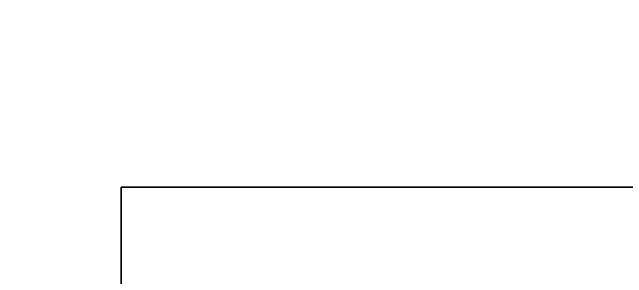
# Model space of a CAD drawing. Extents: x 0 to 5507, y -6518 to 0.
# Drawn here: x 882 to 1765, y -1498 to -1117 of the extents above; entities that cross this region are included whole.
import ezdxf

# ---------------------------------------------------------------- set-up
doc = ezdxf.new("R2010")
doc.units = 0
doc.layers.add('LAYER0', color=7, linetype='CONTINUOUS')
doc.layers.add('LAYER1', color=7, linetype='CONTINUOUS')

msp = doc.modelspace()

# ---------------------------------------------------------------- linework, layer by layer
at = {"layer": 'LAYER0', "invisible_edges": 1}
for points in [[(5507, 0), (0, -6518), (0, 0), (5507, 0)], [(5507, -6518, 5), (0, 0, 5), (0, -6518, 5), (5507, -6518, 5)], [(0, 0, 5), (5507, -6518, 5), (5507, 0, 5), (0, 0, 5)], [(0, -6518), (5507, 0), (5507, -6518), (0, -6518)]]:
    msp.add_3dface(points, dxfattribs=at)
at = {"layer": 'LAYER1'}
for points, invisible_edges in [([(1039, -1518, 5), (3202, -1368, 5), (3052, -1518, 5), (1039, -1518, 5)], 3), ([(3202, -1368, 5), (1039, -1518, 5), (1039, -1368, 5), (3202, -1368, 5)], 1), ([(1039, -1368, 2340), (3202, -1368, 5), (1039, -1368, 5), (1039, -1368, 2340)], 1), ([(3202, -1368, 5), (1039, -1368, 2340), (3202, -1368, 2340), (3202, -1368, 5)], 1), ([(1039, -1368, 2340), (1039, -1518, 5), (1039, -1518, 2340), (1039, -1368, 2340)], 1), ([(1039, -1518, 5), (1039, -1368, 2340), (1039, -1368, 5), (1039, -1518, 5)], 1)]:
    msp.add_3dface(points, dxfattribs=dict(at, invisible_edges=invisible_edges))

# ---------------------------------------------------------------- meshes
mesh = msp.add_polymesh((3, 2), dxfattribs=at)
for k, corner in enumerate([(3052, -1518, 2340), (1039, -1518, 2340), (3052, -6518, 2340), (3052, -1518, 2340), (3202, -6518, 2340), (3202, -1368, 2340)]):
    mesh.set_mesh_vertex(divmod(k, 2), corner)

doc.saveas('drawing.dxf')
